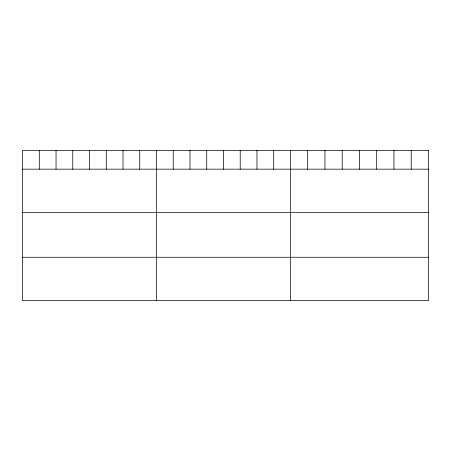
<?xml version="1.0" encoding="UTF-8"?>
<svg xmlns="http://www.w3.org/2000/svg" width="451" height="451" viewBox="0 0 451 451"><rect width="100%" height="100%" fill="white"/><g stroke="black" fill="none" stroke-linecap="round" stroke-linejoin="round"><path stroke-width="0.68" d="M22.55 169.164L428.45 169.164M22.55 212.556L428.45 212.556M22.55 257.267L428.45 257.267M411.199 150.341L411.199 169.164M393.948 150.341L393.948 169.164M376.698 150.341L376.698 169.164M359.447 150.341L359.447 169.164M342.196 150.341L342.196 169.164M324.945 150.341L324.945 169.164M307.695 150.341L307.695 169.164M290.444 150.341L290.444 300.659M273.701 150.341L273.701 169.164M256.957 150.341L256.957 169.164M240.214 150.341L240.214 169.164M223.47 150.341L223.47 169.164M206.727 150.341L206.727 169.164M189.984 150.341L189.984 169.164M173.24 150.341L173.24 169.164M156.497 150.341L156.497 300.659M139.754 150.341L139.754 169.164M123.01 150.341L123.01 169.164M106.267 150.341L106.267 169.164M89.523 150.341L89.523 169.164M72.78 150.341L72.78 169.164M56.037 150.341L56.037 169.164M39.293 150.341L39.293 169.164M428.45 150.341L22.55 150.341L22.55 300.659L428.45 300.659L428.45 150.341"/></g></svg>
